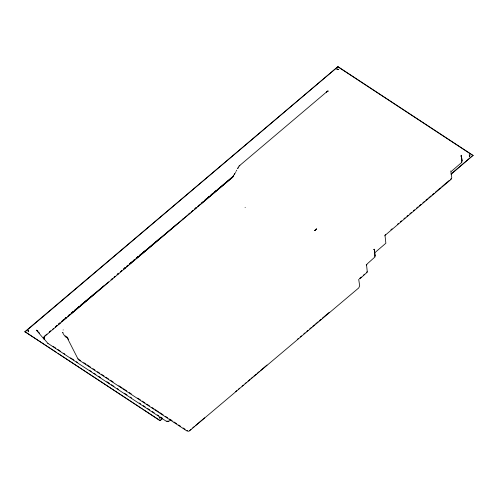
<?xml version="1.0" encoding="UTF-8"?>
<svg xmlns="http://www.w3.org/2000/svg" width="498" height="498" viewBox="0 0 498 498"><rect width="100%" height="100%" fill="white"/><g stroke="black" fill="none" stroke-linecap="round" stroke-linejoin="round"><path stroke-width="0.75" d="M43.762 337.874C45.038 341.018 42.623 337.439 44.633 336.418L232.715 177.188L233.668 175.769M374.21 249.865L374.241 249.237L375.062 256.881L367.375 263.753L366.385 265.334L366.503 264.488L367.325 272.132L359.817 278.836M43.849 338.522L43.824 337.576M367.045 271.603L366.752 272.3M373.817 249.672L373.83 249.442M374.757 256.464L374.807 255.76M43.793 337.706L43.955 337.258M384.68 235.815L384.811 235.38M461.627 161.638L461.36 162.224M43.812 337.613L44.241 336.822M450.758 170.951L451.779 177.649L451.176 179.317L385.689 234.813L385.085 236.071L385.863 243.242L374.863 252.673M469.788 155.855L469.869 155.606A1.008 0.741 -3.3 0 1 469.788 155.88L469.745 155.936M451.207 178.489L450.622 179.274M366.248 264.619L366.422 264.307M232.08 177.724L235 173.372L234.552 174.169M236.326 170.982L236.774 170.179M238.996 166.189L237.658 168.585L238.106 167.789M235.442 172.576L235.884 171.779M460.93 156.509L461.235 155.289L462.1 160.904L461.714 162.46L451.393 171.343M315.178 230.244L315.153 230.288A5.067 0.872 -38.9 0 1 315.203 230.138M233.139 176.709L233.22 176.566M315.309 230.045L315.39 229.933A4.812 1.071 -34.1 0 1 315.471 229.79A3.623 0.896 -32.4 0 1 315.601 229.59L316.666 228.812L315.713 229.547M44.11 336.99L44.49 336.548M385.203 234.72L385.583 234.334M245.24 207.324L245.091 207.479M28.293 330.504L28.374 330.417A1.861 1.257 -30.9 0 0 28.249 330.56A1.307 0.878 -31.1 0 0 28.118 330.728M239.14 165.99L326.925 91.669L328.058 91.14L326.283 92.205L326.925 91.669M315.078 230.288L315.022 230.337A5.428 0.959 -38.4 0 1 315.197 230.113M68.755 315.365L69.938 314.356L68.182 315.894M74.688 310.335L76.468 308.822L74.712 310.366M81.211 304.801L82.992 303.294M130.464 263.056L131.646 262.054M133.427 260.541L134.616 259.539M136.987 257.528L138.176 256.52M139.957 255.013L141.139 254.005M65.275 318.477L66.464 317.469L64.703 319L66.545 317.556M71.214 313.447L72.988 311.941L71.239 313.472M74.177 310.933L79.518 306.407M80.707 305.399L96.133 292.326M117.497 274.224L118.68 273.221M132.922 261.151L134.703 259.645L133.508 260.641M44.583 336.156L46.961 334.146M49.333 332.135L50.522 331.126M52.302 329.62L53.485 328.618M55.266 327.105L57.046 325.599M58.235 324.59L60.015 323.084M61.796 321.577L63.576 320.071M67.734 316.547L108.682 281.862M112.243 278.843L111.054 279.851L112.218 278.824M115.212 276.334L114.023 277.336L115.187 276.309M116.993 274.821L118.773 273.315L117.565 274.298M121.736 270.8L120.553 271.808L121.724 270.788M126.486 266.779L128.266 265.272L126.473 266.766M162.398 418.687L160.026 420.692L24.9 331.687L337.974 66.645L473.007 155.37L451.163 174.225M24.993 331.967L337.974 66.645M142.92 252.498L144.7 250.992M205.182 199.785L206.371 198.783M208.152 197.276L209.334 196.274M211.115 194.768L212.895 193.261M214.675 191.755L215.858 190.753M80.651 305.342L85.998 300.823M87.187 299.821L89.565 297.81M142.416 253.109L147.75 248.589M148.939 247.587L160.798 237.546M195.191 208.425L196.38 207.423M198.16 205.917L199.343 204.915M201.715 202.904L202.904 201.902M204.678 200.395L206.458 198.889M207.647 197.887L209.428 196.38M210.61 195.378L212.982 193.367M214.171 192.365L215.945 190.859M217.134 189.85L232.554 176.802M74.208 310.964L103.901 285.852M131.821 262.247L129.443 264.257L134.796 259.744L133.01 261.245M141.918 253.712L176.902 224.094M182.243 219.574L183.426 218.566M188.761 214.053L189.95 213.044M191.73 211.538L192.913 210.536M194.693 209.029L196.473 207.523M198.254 206.016L199.437 205.014M201.217 203.508L202.997 202.001M204.18 200.999L232.647 176.902M141.42 254.31L190.043 213.144M191.232 212.136L193.012 210.629M194.195 209.627L196.567 207.616M197.756 206.614L199.53 205.108M200.719 204.105L232.74 176.995M160.026 420.692L162.304 418.401M451.07 173.939L473.007 155.37M390.905 229.833L392.088 228.831M397.404 224.324L398.587 223.322M400.361 221.822L401.544 220.819M403.909 218.821L405.092 217.819M406.866 216.313L408.049 215.317M409.823 213.81L411.597 212.31M413.371 210.81L414.554 209.807M416.328 208.307L418.102 206.807M419.285 205.805L421.059 204.305M422.833 202.798L424.607 201.298M425.79 200.296L427.564 198.795M428.747 197.793L431.106 195.795M432.289 194.793L434.063 193.292M435.246 192.29L440.568 187.783M441.751 186.781L449.439 180.276M47.845 343.321L166.27 421.252L168.442 421.563L170.864 419.932M359.544 278.507L361.249 277.069M363.515 275.151L364.648 274.193M189.806 430.39L190.989 429.382M192.776 427.875L194.556 426.369M195.745 425.36L204.653 417.822M235.529 391.677L236.718 390.675M238.498 389.162L239.687 388.16M242.065 386.149L243.248 385.141M245.035 383.634L246.217 382.632M248.004 381.119L249.784 379.613M250.973 378.605L252.754 377.098M253.943 376.096L256.314 374.085M257.503 373.077L259.284 371.57M260.473 370.562L267.003 365.034M297.294 339.393L298.476 338.391M300.263 336.878L301.446 335.876M303.824 333.865L305.013 332.857M306.793 331.351L307.982 330.342M309.762 328.836L311.543 327.329M312.732 326.321L314.512 324.814M315.701 323.806L318.073 321.795M319.262 320.793L321.042 319.286M322.231 318.278L329.359 312.246M239.221 165.909L239.862 165.373M336.897 69.222L337.37 68.961M337.227 69.508L337.065 69.627A1.849 0.965 -13.8 0 1 337.283 69.49L338.721 69.527L337.314 69.459M63.277 329.888L63.103 330.006M168.623 421.059L168.05 421.208M167.714 421.233L166.799 421.053M159.565 417.897L160.667 417.666A1.849 1.6 -24.6 0 0 160.866 417.436C161.265 418.258 158.239 417.417 159.653 417.903M187.522 430.782L187.036 430.527M469.371 154.878L469.197 154.772A2.44 1.787 -3 0 1 469.371 154.897M338.067 66.925L473.1 155.65M63.009 332.546C61.354 330.454 64.989 337.943 67.012 337.563M65.194 335.864L67.224 337.196M37.836 331.226L36.566 330.373L37.91 331.207M36.578 330.367L37.867 331.214M80.552 360.564L78.696 359.344M83.801 362.693L85.843 364.038M87.044 364.829L90.387 367.026M92.889 368.669L94.931 370.014M97.527 371.72L99.476 372.996M101.331 374.216L104.02 375.984M105.875 377.204L108.564 378.972M110.419 380.186L113.108 381.954M118.86 385.732L122.203 387.93M123.404 388.72L126.747 390.918M129.25 392.561L131.291 393.899M137.691 398.107L140.38 399.875M142.235 401.089L144.924 402.857M146.779 404.077L149.468 405.845M151.971 407.489L154.019 408.833M155.22 409.624L158.563 411.821M159.765 412.612L163.107 414.803M165.703 416.509L167.652 417.791M169.507 419.011L172.196 420.779M174.051 421.993L176.74 423.767M178.595 424.981L180.637 426.325M183.139 427.969L185.088 429.245M53.124 346.403L55.714 348.102M57.662 349.378L60.252 351.084M63.489 353.213L64.79 354.066M70.616 357.894L73.86 360.023M76.449 361.729L77.75 362.581M89.41 370.244L91.358 371.52M93.948 373.22L95.89 374.502M98.486 376.202L100.428 377.478M106.908 381.736L109.498 383.441M111.446 384.717L114.036 386.423M117.273 388.552L118.574 389.405M124.407 393.233L126.996 394.939M130.233 397.068L131.534 397.914M139.309 403.025L140.604 403.878M143.194 405.584L145.142 406.86M147.732 408.559L149.674 409.842M152.27 411.541L154.212 412.817M157.449 414.946L158.75 415.799M160.692 417.075L162.634 418.357M24.9 331.687L56.71 352.584M58.011 353.443L142.409 408.895M143.704 409.748L159.933 420.412M159.223 417.741L159.136 417.679A1.861 1.531 -22.3 0 0 159.279 417.778M78.379 359.095L78.062 358.753M44.434 339.225L43.706 338.596A4.189 0.654 40 0 1 44.434 339.225A2.633 1.88 -16.9 0 1 44.098 338.926L47.945 343.439M38.632 332.147L39.597 333.28M36.317 330.074L43.133 338.098M28.311 331.562L28.685 331.817A1.849 1.201 -36.6 0 1 28.492 331.736C28.112 330.79 29.214 330.037 28.28 331.487M67.56 337.576L68.587 339.661M67.18 337.762L78.317 359.6L186.85 430.913L188.916 431.293L358.734 287.937L359.674 285.821L358.784 279.907M469.844 155.42L469.807 155.332A1.37 1.008 -3 0 0 469.633 155.096M462.082 160.761L461.223 155.252M374.228 249.261L375.231 255.729M461.353 158.85L461.565 160.213M43.78 338.291L43.762 337.93M27.956 331.17A1.002 0.672 -31.1 0 1 28.031 330.877M28.137 330.684A1.556 1.058 -30.6 0 1 28.28 330.498M358.815 279.658A3.611 1.955 -54.4 0 1 358.927 279.49M315.302 229.97A4.214 0.94 -34.1 0 1 315.433 229.79M315.296 230.076A4.75 0.903 -37 0 1 315.415 229.908M337.121 69.091A1.37 0.797 -14.7 0 1 337.339 68.979M315.315 230.144A4.345 0.417 -35 0 1 315.508 229.976M315.8 229.746A3.063 0.498 -30.4 0 1 316.056 229.559M315.576 229.802A2.739 0.542 -28.6 0 1 315.763 229.653M314.885 230.362A4.189 0.573 -31.9 0 1 314.985 230.25M314.742 230.524A4.862 0.436 -35.7 0 1 314.829 230.425M469.701 155.83C468.581 157.555 470.212 155.164 469.228 155.258A1.849 1.357 3.3 0 1 469.433 155.413L469.701 155.824M63.414 319.89L62.225 320.893L63.433 319.909M66.383 317.375L65.194 318.378L66.402 317.4M72.907 311.841L71.718 312.85L72.932 311.873M79.431 306.307L77.657 307.82L79.468 306.345M50.441 331.046L49.258 332.054L50.447 331.052M56.971 325.518L55.782 326.52L56.984 325.53M59.934 323.003L58.752 324.005L59.953 323.015M63.495 319.984L61.715 321.49L63.514 320.002M70.025 314.45L68.245 315.962L70.05 314.481M125.21 267.687L124.021 268.696L125.197 267.675M128.173 265.173L126.99 266.181L128.167 265.16M131.733 262.16L129.953 263.666L131.727 262.147M138.263 256.626L136.483 258.132L138.263 256.626M141.233 254.111L139.452 255.617L141.233 254.111M125.297 267.787L123.516 269.294L125.284 267.775M141.326 254.21L135.985 258.736L141.326 254.21M327.989 90.985L327.622 91.171L327.989 90.985"/></g></svg>
